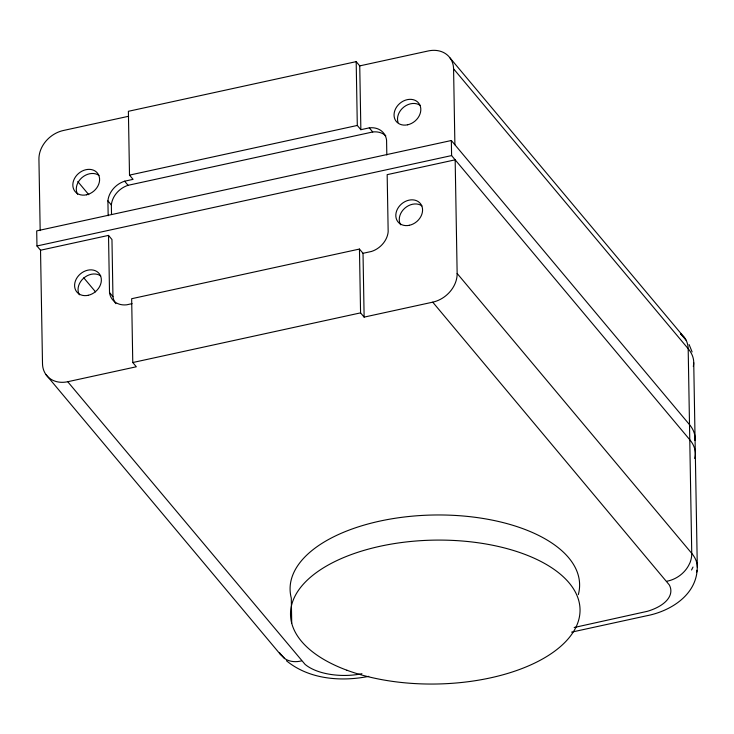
<?xml version="1.0" encoding="UTF-8"?>
<svg xmlns="http://www.w3.org/2000/svg" width="734" height="734" viewBox="0 0 734 734"><rect width="100%" height="100%" fill="white"/><g stroke="black" fill="none" stroke-linecap="round" stroke-linejoin="round"><path stroke-width="1.1" d="M697.126 570.327C695.208 595.98 669.647 611.404 646.626 615.78L571.566 632.148M691.556 570.006L693.006 567.052M386.827 154.993L386.57 140.111A20.69 16.653 -40 0 0 369.294 127.863L360.862 129.698L359.743 65.886L356.183 61.638L128.386 111.302L129.505 175.114L133.065 179.362L124.633 181.197A20.69 16.653 -40 0 0 107.907 200.85L108.173 215.741M128.624 116.266L63.344 130.505A26.846 21.607 -40 0 0 38.93 159.205L40.177 230.614M359.743 65.886L428.353 50.93A26.984 21.726 -40 0 1 453.575 68.812L688.18 348.714A73.547 36.553 -1 0 1 693.309 366.459M129.505 175.114L357.302 125.45L360.862 129.698M111.513 214.126L111.357 204.97A20.69 16.653 -40 0 1 128.074 185.307L372.734 131.973A20.69 16.653 -40 0 1 385.8 135.827M694.942 440.492A73.547 36.553 -1 0 0 689.51 424.656L451.337 140.515L36.7 230.898L36.966 245.973L40.636 250.358M36.966 245.973L451.603 155.58L689.767 439.73A73.547 36.553 -1 0 1 694.667 458.429M115.889 303.674A20.69 16.653 -40 0 1 112.953 296.664L111.963 239.513L108.513 235.394L40.526 250.221L42.508 363.853A26.984 21.726 -40 0 0 67.73 381.726L305.023 664.325A46.701 23.213 -1 0 0 357.522 674.5L361.935 673.702M363.018 253.303L371.45 251.468A20.69 16.653 -40 0 0 388.167 231.806L387.167 174.655L455.163 159.828L457.144 273.461A26.846 21.607 -40 0 1 432.739 302.16L364.128 317.116L363.018 253.303L359.458 249.055L131.661 298.72L132.771 362.532L136.331 366.771L67.73 381.726M132.056 303.647L126.789 304.803A20.69 16.653 -40 0 1 109.513 292.554L108.513 235.394M132.771 362.532L360.568 312.868L364.128 317.116M574.153 627.515L647.443 611.294A46.701 23.213 -1 0 0 669.298 584.915L432.739 302.16M368.78 676.353C340.961 681.895 309.042 679.372 286.407 660.728M279.645 653.012L284.709 658.591L280.535 654.572L46.068 374.735M680.592 333.878L686.106 340.237A26.984 21.726 -40 0 1 688.18 348.714L691.749 553.363A26.846 21.607 -40 0 1 690.015 562.684L688.556 565.62A26.773 22.075 -34.4 0 1 666.784 581.245M680.464 333.594L684.574 337.686L686.106 340.237M450.006 57.922L684.611 337.823M369.294 127.863L372.734 131.973M457.144 273.461L691.749 553.363A73.547 36.553 -1 0 1 696.658 572.061M124.633 181.197L128.074 185.307M107.907 200.85L111.357 204.97M77.767 181.546L88.796 194.703M109.513 292.554L112.953 296.664M83.768 277.828L95.53 291.866M279.691 653.031L280.682 654.636M689.125 344.576L692.107 351.916M693.731 362.633L697.3 567.281M453.575 68.812L454.897 144.754M451.337 140.515L451.603 155.58M356.183 61.638L357.302 125.45M359.458 249.055L360.568 312.868M291.728 623.221L291.288 598.1A144.781 71.95 -1 0 1 435.106 514.984A144.781 71.95 -1 0 1 578.337 594.586M77.63 194.327A14.478 11.652 -40 0 1 81.813 177.747A14.478 11.652 -40 0 1 98.98 175.417M398.021 122.413A14.478 11.652 -40 0 1 404.003 106.925A14.478 11.652 -40 0 1 420.197 105.393M301.564 660.857A26.754 20.928 -45 0 1 284.443 658.407M79.391 294.811A14.478 11.652 -40 0 1 83.566 278.241A14.478 11.652 -40 0 1 100.732 275.911M400.608 224.787A14.478 11.652 -40 0 1 404.783 208.217A14.478 11.652 -40 0 1 421.949 205.887M86.447 194.813A14.478 11.652 -40 0 0 97.705 173.444A14.478 11.652 -40 0 0 74.519 178.5A14.478 11.652 -40 0 0 86.447 194.813M407.664 124.789A14.478 11.652 -40 0 0 418.921 103.421A14.478 11.652 -40 0 0 395.736 108.476A14.478 11.652 -40 0 0 407.664 124.789M346.953 670.243A144.781 71.95 -1 0 0 578.768 619.707A144.781 71.95 -1 0 0 380.129 546.261A144.781 71.95 -1 0 0 346.953 670.243M88.199 295.307A14.478 11.652 -40 0 0 99.457 273.938A14.478 11.652 -40 0 0 76.281 278.993A14.478 11.652 -40 0 0 88.199 295.307M409.416 225.283A14.478 11.652 -40 0 0 420.674 203.914A14.478 11.652 -40 0 0 397.498 208.97A14.478 11.652 -40 0 0 409.416 225.283"/></g></svg>
